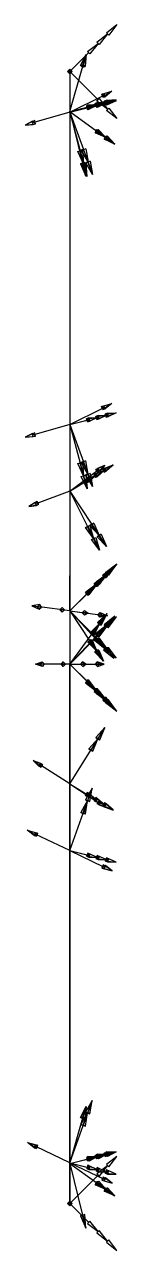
# Model space of a CAD drawing. Header units: millimetres. Extents: x -1930 to 13, y -92 to 92.
# Drawn here: x -1929.8 to -1912.3, y -92.1 to 92.1 of the extents above.
import ezdxf

# ---------------------------------------------------------------- set-up
doc = ezdxf.new("R2010")
doc.units = ezdxf.units.MM
for name, color, linetype in [('AutoDetect_1_10', 1, 'Continuous'), ('AutoDetect_1_13', 1, 'Continuous'), ('AutoDetect_1_9', 1, 'Continuous'), ('AutoDetect_2_12', 1, 'Continuous'), ('AutoDetect_2_15', 1, 'Continuous'), ('AutoDetect_2_8', 1, 'Continuous'), ('AutoDetect_3_14', 1, 'Continuous'), ('AutoDetect_4_11', 1, 'Continuous'), ('KOPFPLATTE_USP_ID_GUID_03FEDF96_CDFA_4f13_B442_06DE003B1DA9', 1, 'Continuous')]:
    doc.layers.add(name, color=color, linetype=linetype)

# ---------------------------------------------------------------- blocks, each defined once
blk = doc.blocks.new('Kontrollpunkt')
at = {"color": 0}
for q in [(0, 6), (8, 0), (0, 0, 4)]:
    blk.add_line((0, 0), q, dxfattribs=at)
for points in [[(0.25, 8, -0.25), (-0.25, 8, -0.25), (-0.25, 8, 0.25), (0, 10, 0), (-0.25, 8, -0.25), (0.25, 8, 0.25), (0, 10, 0), (0.25, 8, -0.25), (0.25, 8, 0.25), (-0.25, 8, 0.25)], [(0.25, 6, -0.25), (-0.25, 6, -0.25), (-0.25, 6, 0.25), (0, 8, 0), (-0.25, 6, -0.25), (0.25, 6, 0.25), (0, 8, 0), (0.25, 6, -0.25), (0.25, 6, 0.25), (-0.25, 6, 0.25)], [(0.25, 0.25, 4), (-0.25, 0.25, 4), (-0.25, -0.25, 4), (0, 0, 6), (-0.25, 0.25, 4), (0.25, -0.25, 4), (0, 0, 6), (0.25, 0.25, 4), (0.25, -0.25, 4), (-0.25, -0.25, 4)], [(0.25, 0.25, 6), (-0.25, 0.25, 6), (-0.25, -0.25, 6), (0, 0, 8), (-0.25, 0.25, 6), (0.25, -0.25, 6), (0, 0, 8), (0.25, 0.25, 6), (0.25, -0.25, 6), (-0.25, -0.25, 6)], [(0.25, 0.25, 8), (-0.25, 0.25, 8), (-0.25, -0.25, 8), (0, 0, 10), (-0.25, 0.25, 8), (0.25, -0.25, 8), (0, 0, 10), (0.25, 0.25, 8), (0.25, -0.25, 8), (-0.25, -0.25, 8)], [(8, 0.25, -0.25), (8, 0.25, 0.25), (8, -0.25, 0.25), (10, 0, 0), (8, 0.25, 0.25), (8, -0.25, -0.25), (10, 0, 0), (8, 0.25, -0.25), (8, -0.25, -0.25), (8, -0.25, 0.25)]]:
    blk.add_polyline3d(points, dxfattribs=at)

msp = doc.modelspace()

# ---------------------------------------------------------------- linework, layer by layer
at = {"layer": 'AutoDetect_1_10', "color": 1}
msp.add_line((-1923, -84.9, -102.7), (-1923, -22, -102.7), dxfattribs=at)
at = {"layer": 'AutoDetect_1_10', "color": 1, "extrusion": (-1, 0, 0)}
msp.add_arc((22, -120.7, 1923), 18, 90, 135, dxfattribs=at)
at = {"layer": 'AutoDetect_1_13', "color": 1}
msp.add_line((-1923, -84.9, -437.3), (-1923, -22, -437.3), dxfattribs=at)
at = {"layer": 'AutoDetect_1_13', "color": 1, "extrusion": (1, 0, 0)}
msp.add_arc((-22, -419.3, -1923), 18, 270, 315, dxfattribs=at)
at = {"layer": 'AutoDetect_1_9', "color": 1}
msp.add_line((-1923, -4, -120.7), (-1923, -4, -419.3), dxfattribs=at)
at = {"layer": 'AutoDetect_1_9', "color": 1, "extrusion": (-1, 0, 0)}
for centre, start, end in [((22, -120.7, 1923), 135, 180), ((22, -419.3, 1923), 180, 225)]:
    msp.add_arc(centre, 18, start, end, dxfattribs=at)
at = {"layer": 'AutoDetect_2_12', "color": 1}
msp.add_line((-1923, 84.9, -102.7), (-1923, 22, -102.7), dxfattribs=at)
at = {"layer": 'AutoDetect_2_12', "color": 1, "extrusion": (1, 0, 0)}
msp.add_arc((22, -120.7, -1923), 18, 90, 135, dxfattribs=at)
at = {"layer": 'AutoDetect_2_15', "color": 1}
msp.add_line((-1923, 84.9, -437.3), (-1923, 22, -437.3), dxfattribs=at)
at = {"layer": 'AutoDetect_2_15', "color": 1, "extrusion": (-1, 0, 0)}
msp.add_arc((-22, -419.3, 1923), 18, 270, 315, dxfattribs=at)
at = {"layer": 'AutoDetect_2_8', "color": 1}
msp.add_line((-1923, 4, -419.3), (-1923, 4, -120.7), dxfattribs=at)
at = {"layer": 'AutoDetect_2_8', "color": 1, "extrusion": (-1, 0, 0)}
for centre, start, end in [((-22, -419.3, 1923), 315, 0), ((-22, -120.7, 1923), 0, 45)]:
    msp.add_arc(centre, 18, start, end, dxfattribs=at)
at = {"layer": 'AutoDetect_3_14', "color": 1}
msp.add_line((-1923, 85, -90), (-1923, -85, -90), dxfattribs=at)
at = {"layer": 'AutoDetect_4_11', "color": 1}
msp.add_line((-1923, 85, -450), (-1923, -85, -450), dxfattribs=at)

# ---------------------------------------------------------------- block references
at = {"layer": 'AutoDetect_1_10', "color": 1, "extrusion": (0.650895, -0.390731, -0.650895), "rotation": 271.2695327411889}
msp.add_blockref('Kontrollpunkt', (-1008.6, -1143.75, -1176.23), dxfattribs=at)
at = {"layer": 'AutoDetect_1_10', "color": 1, "extrusion": (0.696364, -0.173648, -0.696364), "rotation": 278.1385729810916}
for p in [(-496.33, -1367.64, -1262.04), (-541.83, -1359.73, -1253.89)]:
    msp.add_blockref('Kontrollpunkt', p, dxfattribs=at)
at = {"layer": 'AutoDetect_1_13', "color": 1, "extrusion": (0.650895, -0.390731, 0.650895), "rotation": 268.7304672588111}
msp.add_blockref('Kontrollpunkt', (-1008.6, 733.8, -1527.71), dxfattribs=at)
at = {"layer": 'AutoDetect_1_13', "color": 1, "extrusion": (0.696364, -0.173648, 0.696364), "rotation": 261.8614270189084}
for p in [(-496.33, 980.08, -1638.07), (-541.83, 972.18, -1629.93)]:
    msp.add_blockref('Kontrollpunkt', p, dxfattribs=at)
at = {"layer": 'AutoDetect_1_9', "color": 1, "extrusion": (0.650895, -0.650895, -0.390731), "rotation": 248.6578651922448}
msp.add_blockref('Kontrollpunkt', (-1362.59, -641.3, -1201.91), dxfattribs=at)
at = {"layer": 'AutoDetect_1_9', "color": 1, "extrusion": (0.704416, -0.704416, -0.087156), "rotation": 265.0189306062998}
msp.add_blockref('Kontrollpunkt', (-1362.59, -238.51, -1341.25), dxfattribs=at)
at = {"layer": 'AutoDetect_1_9', "color": 1, "extrusion": (0.650895, -0.650895, 0.390731), "rotation": 291.3421348077551}
msp.add_blockref('Kontrollpunkt', (-1362.59, 144.23, -1412.9), dxfattribs=at)
at = {"layer": 'AutoDetect_1_9', "color": 1, "extrusion": (0.696364, -0.696364, 0.173648), "rotation": 279.8510761165839}
for p in [(-1362.59, 77.37, -1364.23), (-1362.59, -167.45, -1407.4)]:
    msp.add_blockref('Kontrollpunkt', p, dxfattribs=at)
at = {"layer": 'AutoDetect_2_12', "color": 1, "extrusion": (0.696364, 0.173648, -0.696364), "rotation": 81.2348063681018}
for p in [(541.83, -1359.73, -1253.89), (496.33, -1367.64, -1262.04)]:
    msp.add_blockref('Kontrollpunkt', p, dxfattribs=at)
at = {"layer": 'AutoDetect_2_12', "color": 1, "extrusion": (0.650895, 0.390731, -0.650895), "rotation": 86.34572295680388}
msp.add_blockref('Kontrollpunkt', (1008.6, -1143.75, -1176.23), dxfattribs=at)
at = {"layer": 'AutoDetect_2_15', "color": 1, "extrusion": (0.696364, 0.173648, 0.696364), "rotation": 91.41777319695942}
for p in [(541.83, 972.18, -1629.93), (496.33, 980.08, -1638.07)]:
    msp.add_blockref('Kontrollpunkt', p, dxfattribs=at)
at = {"layer": 'AutoDetect_2_15', "color": 1, "extrusion": (0.650895, 0.390731, 0.650895), "rotation": 83.4041144647947}
msp.add_blockref('Kontrollpunkt', (1008.6, 733.8, -1527.71), dxfattribs=at)
at = {"layer": 'AutoDetect_2_8', "color": 1, "extrusion": (0.650895, 0.650895, 0.390731), "rotation": 63.01431780004649}
msp.add_blockref('Kontrollpunkt', (1362.59, 144.23, -1412.9), dxfattribs=at)
at = {"layer": 'AutoDetect_2_8', "color": 1, "extrusion": (0.704416, 0.704416, 0.087156), "rotation": 83.51991231278306}
msp.add_blockref('Kontrollpunkt', (1362.59, -299.44, -1388.32), dxfattribs=at)
at = {"layer": 'AutoDetect_2_8', "color": 1, "extrusion": (0.650895, 0.650895, -0.390731), "rotation": 116.9856821999535}
msp.add_blockref('Kontrollpunkt', (1362.59, -641.3, -1201.91), dxfattribs=at)
at = {"layer": 'AutoDetect_2_8', "color": 1, "extrusion": (0.696364, 0.696364, -0.173648), "rotation": 102.7514069217628}
for p in [(1362.59, -609.17, -1270.46), (1362.59, -364.34, -1313.63)]:
    msp.add_blockref('Kontrollpunkt', p, dxfattribs=at)
at = {"layer": 'AutoDetect_3_14', "color": 1, "extrusion": (0.696364, 0.173648, 0.696364), "rotation": 180}
for p in [(541.93, 1221.42, -1388.06), (388.63, 1248.04, -1415.5)]:
    msp.add_blockref('Kontrollpunkt', p, dxfattribs=at)
at = {"layer": 'AutoDetect_4_11', "color": 1, "extrusion": (0.696364, 0.173648, -0.696364), "rotation": 39.61233602919146}
for p in [(541.93, -1608.97, -1012.03), (388.63, -1635.59, -1039.46)]:
    msp.add_blockref('Kontrollpunkt', p, dxfattribs=at)
at = {"layer": 'KOPFPLATTE_USP_ID_GUID_03FEDF96_CDFA_4f13_B442_06DE003B1DA9', "color": 2, "extrusion": (0.707107, 0.707107, 0), "rotation": 90}
for p in [(1419.87, -90, -1299.66), (1419.87, -102.6, -1299.66), (1419.87, -437.4, -1299.66), (1419.87, -450, -1299.66)]:
    msp.add_blockref('Kontrollpunkt', p, dxfattribs=at)
at = {"layer": 'KOPFPLATTE_USP_ID_GUID_03FEDF96_CDFA_4f13_B442_06DE003B1DA9', "color": 2, "extrusion": (0.707107, -0.707107, 0), "rotation": 270}
for p in [(-1419.87, -450, -1299.66), (-1419.87, -437.4, -1299.66), (-1419.87, -102.6, -1299.66), (-1419.87, -90, -1299.66)]:
    msp.add_blockref('Kontrollpunkt', p, dxfattribs=at)

doc.saveas('drawing.dxf')
